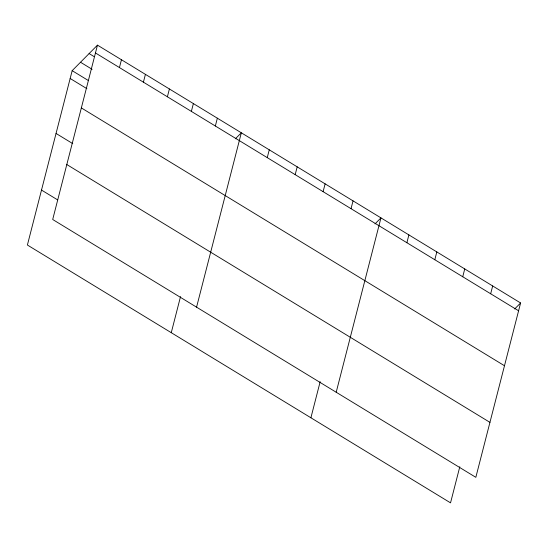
<?xml version="1.0" encoding="UTF-8"?>
<svg xmlns="http://www.w3.org/2000/svg" width="548" height="548" viewBox="0 0 548 548"><rect width="100%" height="100%" fill="white"/><g stroke="black" fill="none" stroke-linecap="round" stroke-linejoin="round"><path stroke-width="0.82" d="M97.469 45.142L52.697 219.495L475.835 477.329L520.6 302.976L97.469 45.142L72.165 70.671L27.4 245.025L450.531 502.859L459.799 466.766M119.437 67.568L121.444 59.753M143.412 82.179L145.419 74.364M167.393 96.784L169.401 88.975M191.368 111.395L193.376 103.586M215.35 126.006L217.351 118.19M171.264 332.691L180.532 296.598M196.568 307.161L241.332 132.801L235.366 138.822M267.253 157.632L269.26 149.823M295.18 174.654L297.187 166.839M323.108 191.67L325.115 183.854M351.035 208.685L353.042 200.869M310.901 417.775L320.169 381.682M336.198 392.245L380.963 217.885L375.003 223.906M406.883 242.723L408.89 234.907M434.811 259.738L436.818 251.922M462.738 276.754L464.745 268.938M490.666 293.769L492.673 285.953M514.634 308.99L520.6 302.976M95.462 52.957L518.593 310.785M89.118 53.567L94.201 56.663M80.515 62.246L92.139 69.329M72.165 70.671L88.153 80.412M70.158 78.487L86.872 88.666M81.351 107.915L504.482 365.749M56.047 133.445L72.761 143.631M66.808 164.537L489.946 422.371M41.511 190.067L57.499 199.808"/></g></svg>
